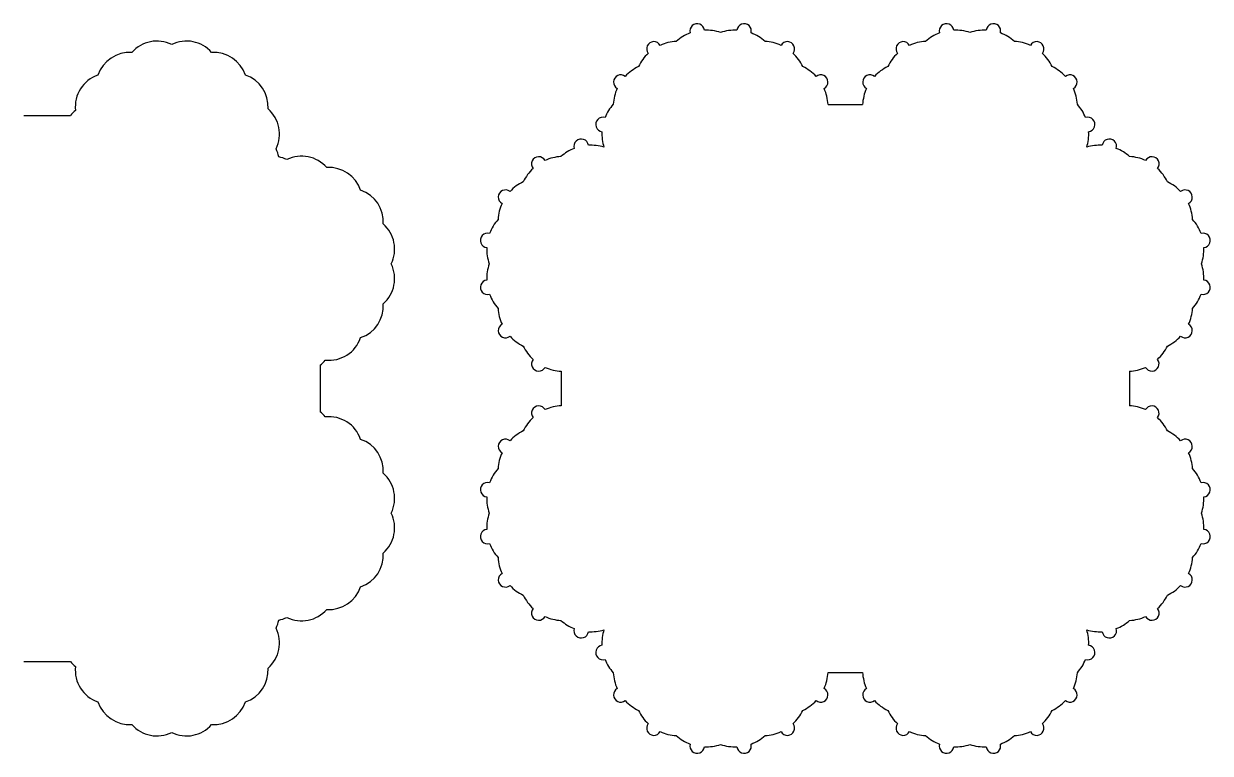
# Model space of a CAD drawing. Extents: x 464 to 1088, y 6 to 205.
# Drawn here: x 764.1 to 1087.9, y 5.8 to 205 of the extents above; entities that cross this region are included whole.
import ezdxf

# ---------------------------------------------------------------- set-up
doc = ezdxf.new("R2010")
doc.units = 0
doc.layers.get('0').update_dxf_attribs({"linetype": 'CONTINUOUS'})

msp = doc.modelspace()

# ---------------------------------------------------------------- linework, layer by layer
for p, q in [((983.571432, 182.952312), (993.003017, 182.952312)), ((764.093538, 179.952312), (776.819944, 179.952312)), ((844.971259, 111.800997), (844.971259, 99.074591)), ((910.772706, 110.153587), (910.772706, 100.722002)), ((1065.801743, 110.153587), (1065.801743, 100.722002)), ((764.093538, 30.923276), (776.819944, 30.923276)), ((983.571432, 27.923276), (993.003017, 27.923276))]:
    msp.add_line(p, q)
for centre, radius, start, end in [((947.86853, 203.055361), 1.97169, 6.595736, 195.904264), ((960.665952, 203.055361), 1.97169, 344.095736, 173.404264), ((1015.908497, 203.055361), 1.97169, 6.595736, 195.904264), ((1028.705919, 203.055361), 1.97169, 344.095736, 173.404264), ((950.238778, 191.139318), 12.149492, 110.558528, 131.864374), ((950.238778, 191.139318), 12.149492, 70.635626, 91.941472), ((958.295704, 191.139318), 12.149492, 88.058528, 109.364374), ((958.295704, 191.139318), 12.149492, 48.135626, 69.441472), ((1018.278745, 191.139318), 12.149492, 110.558528, 131.864374), ((1018.278745, 191.139318), 12.149492, 70.635626, 91.941472), ((1026.335671, 191.139318), 12.149492, 88.058528, 109.364374), ((1026.335671, 191.139318), 12.149492, 48.135626, 69.441472), ((800.448262, 191.139318), 9.149492, 63.877385, 138.622615), ((808.505187, 191.139318), 9.149492, 41.377385, 116.122615), ((936.045254, 198.158), 1.97169, 29.095736, 218.404264), ((942.79515, 188.056066), 12.149492, 93.135626, 114.441472), ((965.739332, 188.056066), 12.149492, 65.558528, 86.864374), ((972.489228, 198.158), 1.97169, 321.595736, 150.904264), ((1004.085221, 198.158), 1.97169, 29.095736, 218.404264), ((1010.835117, 188.056066), 12.149492, 93.135626, 114.441472), ((1033.779299, 188.056066), 12.149492, 65.558528, 86.864374), ((1040.529195, 198.158), 1.97169, 321.595736, 150.904264), ((793.004633, 188.056066), 9.149492, 86.377385, 161.122615), ((815.948815, 188.056066), 9.149492, 18.877385, 93.622615), ((942.79515, 188.056066), 12.149492, 133.058528, 154.364374), ((965.739332, 188.056066), 12.149492, 25.635626, 46.941472), ((1010.835117, 188.056066), 12.149492, 133.058528, 154.364374), ((1033.779299, 188.056066), 12.149492, 25.635626, 46.941472), ((926.99611, 189.108856), 1.97169, 51.595736, 240.904264), ((937.098044, 182.35896), 12.149492, 115.635626, 136.941472), ((971.436438, 182.35896), 12.149492, 42.890366, 64.364374), ((981.558139, 189.079178), 1.97169, 298.927575, 128.236103), ((995.01631, 189.079178), 1.97169, 51.763897, 241.072425), ((1005.138011, 182.35896), 12.149492, 115.635626, 137.109634), ((1039.476405, 182.35896), 12.149492, 43.058528, 64.364374), ((1049.578339, 189.108856), 1.97169, 299.095736, 128.404264), ((787.307527, 182.35896), 9.149492, 108.877385, 186.274576), ((821.645921, 182.35896), 9.149492, 356.377385, 71.122615), ((937.098044, 182.35896), 12.149492, 155.558528, 176.864374), ((971.436438, 182.35896), 12.149492, 2.799304, 24.273311), ((1005.138011, 182.35896), 12.149492, 155.726689, 177.200696), ((1039.476405, 182.35896), 12.149492, 3.135626, 24.441472), ((783.447823, 174.782276), 8.405835, 128.519364, 142.044207), ((824.729173, 174.915332), 9.149492, 333.877385, 48.622615), ((934.014792, 174.915332), 12.149492, 138.135626, 158.381666), ((1042.559657, 174.915332), 12.149492, 21.618334, 41.864374), ((922.144628, 177.505574), 1.97169, 73.035929, 262.344457), ((1054.429821, 177.505574), 1.97169, 277.655543, 106.964071), ((934.014792, 174.915332), 12.149492, 176.998721, 197.24476), ((1042.559657, 174.915332), 12.149492, 342.75524, 3.001279), ((916.219445, 171.580391), 1.97169, 7.655543, 196.964071), ((918.809687, 159.710227), 12.149492, 72.75524, 93.001279), ((1057.764762, 159.710227), 12.149492, 86.998721, 107.24476), ((1060.355004, 171.580391), 1.97169, 343.035929, 172.344457), ((824.729173, 166.858407), 9.149492, 11.465574, 26.122615), ((831.877353, 159.710227), 9.149492, 63.877385, 78.534426), ((839.934278, 159.710227), 9.149492, 41.377385, 116.122615), ((904.616163, 166.728908), 1.97169, 29.095736, 218.404264), ((911.366059, 156.626975), 12.149492, 93.135626, 114.441472), ((918.809687, 159.710227), 12.149492, 111.618334, 131.864374), ((1057.764762, 159.710227), 12.149492, 48.135626, 68.381666), ((1065.20839, 156.626975), 12.149492, 65.558528, 86.864374), ((1071.958286, 166.728908), 1.97169, 321.595736, 150.904264), ((847.377906, 156.626975), 9.149492, 18.877385, 93.622615), ((911.366059, 156.626975), 12.149492, 133.058528, 154.364374), ((1065.20839, 156.626975), 12.149492, 25.635626, 46.941472), ((853.075013, 150.929869), 9.149492, 356.377385, 71.122615), ((895.567019, 157.679765), 1.97169, 51.595736, 240.904264), ((905.668953, 150.929869), 12.149492, 115.635626, 136.941472), ((1070.905496, 150.929869), 12.149492, 43.058528, 64.364374), ((1081.00743, 157.679765), 1.97169, 299.095736, 128.404264), ((905.668953, 150.929869), 12.149492, 155.558528, 176.864374), ((1070.905496, 150.929869), 12.149492, 3.135626, 24.441472), ((856.158264, 143.486241), 9.149492, 333.877385, 48.622615), ((902.585701, 143.486241), 12.149492, 138.135626, 159.441472), ((1073.988748, 143.486241), 12.149492, 20.558528, 41.864374), ((890.669658, 145.856489), 1.97169, 74.095736, 263.404264), ((1085.904791, 145.856489), 1.97169, 276.595736, 105.904264), ((902.585701, 143.486241), 12.149492, 178.058528, 199.364374), ((1073.988748, 143.486241), 12.149492, 340.635626, 1.941472), ((856.158264, 135.429315), 9.149492, 311.377385, 26.122615), ((902.585701, 135.429315), 12.149492, 160.635626, 181.941472), ((1073.988748, 135.429315), 12.149492, 358.058528, 19.364374), ((890.669658, 133.059067), 1.97169, 96.595736, 285.904264), ((1085.904791, 133.059067), 1.97169, 254.095736, 83.404264), ((902.585701, 135.429315), 12.149492, 200.558528, 221.864374), ((1073.988748, 135.429315), 12.149492, 318.135626, 339.441472), ((853.075013, 127.985687), 9.149492, 288.877385, 3.622615), ((905.668953, 127.985687), 12.149492, 183.135626, 204.441472), ((1070.905496, 127.985687), 12.149492, 335.558528, 356.864374), ((895.567019, 121.235791), 1.97169, 119.095736, 308.404264), ((1081.00743, 121.235791), 1.97169, 231.595736, 60.904264), ((847.377906, 122.288581), 9.149492, 263.725424, 341.122615), ((905.668953, 127.985687), 12.149492, 223.058528, 244.364374), ((911.366059, 122.288581), 12.149492, 205.635626, 227.109634), ((1065.20839, 122.288581), 12.149492, 312.890366, 334.364374), ((1070.905496, 127.985687), 12.149492, 295.635626, 316.941472), ((904.645841, 112.16688), 1.97169, 141.763897, 331.072425), ((1071.928608, 112.16688), 1.97169, 208.927575, 38.236103), ((839.801222, 118.428877), 8.405835, 307.955793, 321.480636), ((911.366059, 122.288581), 12.149492, 245.726689, 267.200696), ((1065.20839, 122.288581), 12.149492, 272.799304, 294.273311), ((904.645841, 98.708709), 1.97169, 28.927575, 218.236103), ((911.366059, 88.587008), 12.149492, 92.799304, 114.273311), ((1065.20839, 88.587008), 12.149492, 65.726689, 87.200696), ((1071.928608, 98.708709), 1.97169, 321.763897, 151.072425), ((839.801222, 92.446712), 8.405835, 38.519364, 52.044207), ((847.377906, 88.587008), 9.149492, 18.877385, 96.274576), ((911.366059, 88.587008), 12.149492, 132.890366, 154.364374), ((1065.20839, 88.587008), 12.149492, 25.635626, 47.109634), ((853.075013, 82.889902), 9.149492, 356.377385, 71.122615), ((895.567019, 89.639798), 1.97169, 51.595736, 240.904264), ((905.668953, 82.889902), 12.149492, 115.635626, 136.941472), ((1070.905496, 82.889902), 12.149492, 43.058528, 64.364374), ((1081.00743, 89.639798), 1.97169, 299.095736, 128.404264), ((905.668953, 82.889902), 12.149492, 155.558528, 176.864374), ((1070.905496, 82.889902), 12.149492, 3.135626, 24.441472), ((856.158264, 75.446273), 9.149492, 333.877385, 48.622615), ((902.585701, 75.446273), 12.149492, 138.135626, 159.441472), ((1073.988748, 75.446273), 12.149492, 20.558528, 41.864374), ((890.669658, 77.816522), 1.97169, 74.095736, 263.404264), ((1085.904791, 77.816522), 1.97169, 276.595736, 105.904264), ((902.585701, 75.446273), 12.149492, 178.058528, 199.364374), ((1073.988748, 75.446273), 12.149492, 340.635626, 1.941472), ((856.158264, 67.389348), 9.149492, 311.377385, 26.122615), ((902.585701, 67.389348), 12.149492, 160.635626, 181.941472), ((1073.988748, 67.389348), 12.149492, 358.058528, 19.364374), ((890.669658, 65.0191), 1.97169, 96.595736, 285.904264), ((1085.904791, 65.0191), 1.97169, 254.095736, 83.404264), ((902.585701, 67.389348), 12.149492, 200.558528, 221.864374), ((1073.988748, 67.389348), 12.149492, 318.135626, 339.441472), ((853.075013, 59.94572), 9.149492, 288.877385, 3.622615), ((905.668953, 59.94572), 12.149492, 183.135626, 204.441472), ((1070.905496, 59.94572), 12.149492, 335.558528, 356.864374), ((895.567019, 53.195824), 1.97169, 119.095736, 308.404264), ((1081.00743, 53.195824), 1.97169, 231.595736, 60.904264), ((847.377906, 54.248614), 9.149492, 266.377385, 341.122615), ((905.668953, 59.94572), 12.149492, 223.058528, 244.364374), ((911.366059, 54.248614), 12.149492, 205.635626, 226.941472), ((1065.20839, 54.248614), 12.149492, 313.058528, 334.364374), ((1070.905496, 59.94572), 12.149492, 295.635626, 316.941472), ((904.616163, 44.14668), 1.97169, 141.595736, 330.904264), ((1071.958286, 44.14668), 1.97169, 209.095736, 38.404264), ((824.729173, 44.017182), 9.149492, 333.877385, 348.534426), ((831.877353, 51.165362), 9.149492, 281.465574, 296.122615), ((839.934278, 51.165362), 9.149492, 243.877385, 318.622615), ((911.366059, 54.248614), 12.149492, 245.558528, 266.864374), ((918.809687, 51.165362), 12.149492, 228.135626, 248.381666), ((1057.764762, 51.165362), 12.149492, 291.618334, 311.864374), ((1065.20839, 54.248614), 12.149492, 273.135626, 294.441472), ((824.729173, 35.960257), 9.149492, 311.377385, 26.122615), ((916.219445, 39.295198), 1.97169, 163.035929, 352.344457), ((918.809687, 51.165362), 12.149492, 266.998721, 287.24476), ((934.014792, 35.960257), 12.149492, 162.75524, 183.001279), ((1042.559657, 35.960257), 12.149492, 356.998721, 17.24476), ((1057.764762, 51.165362), 12.149492, 252.75524, 273.001279), ((1060.355004, 39.295198), 1.97169, 187.655543, 16.964071), ((922.144628, 33.370014), 1.97169, 97.655543, 286.964071), ((1054.429821, 33.370014), 1.97169, 253.035929, 82.344457), ((783.447823, 36.093313), 8.405835, 217.955793, 231.480636), ((787.307527, 28.516629), 9.149492, 173.725424, 251.122615), ((934.014792, 35.960257), 12.149492, 201.618334, 221.864374), ((1042.559657, 35.960257), 12.149492, 318.135626, 338.381666), ((821.645921, 28.516629), 9.149492, 288.877385, 3.622615), ((937.098044, 28.516629), 12.149492, 183.135626, 204.441472), ((971.436438, 28.516629), 12.149492, 335.726689, 357.200696), ((1005.138011, 28.516629), 12.149492, 182.799304, 204.273311), ((1039.476405, 28.516629), 12.149492, 335.558528, 356.864374), ((926.99611, 21.766733), 1.97169, 119.095736, 308.404264), ((981.558139, 21.796411), 1.97169, 231.763897, 61.072425), ((995.01631, 21.796411), 1.97169, 118.927575, 308.236103), ((1049.578339, 21.766733), 1.97169, 231.595736, 60.904264), ((793.004633, 22.819523), 9.149492, 198.877385, 273.622615), ((815.948815, 22.819523), 9.149492, 266.377385, 341.122615), ((937.098044, 28.516629), 12.149492, 223.058528, 244.364374), ((971.436438, 28.516629), 12.149492, 295.635626, 317.109634), ((1005.138011, 28.516629), 12.149492, 222.890366, 244.364374), ((1039.476405, 28.516629), 12.149492, 295.635626, 316.941472), ((942.79515, 22.819523), 12.149492, 205.635626, 226.941472), ((965.739332, 22.819523), 12.149492, 313.058528, 334.364374), ((1010.835117, 22.819523), 12.149492, 205.635626, 226.941472), ((1033.779299, 22.819523), 12.149492, 313.058528, 334.364374), ((800.448262, 19.736271), 9.149492, 221.377385, 296.122615), ((808.505187, 19.736271), 9.149492, 243.877385, 318.622615), ((936.045254, 12.717589), 1.97169, 141.595736, 330.904264), ((972.489228, 12.717589), 1.97169, 209.095736, 38.404264), ((1004.085221, 12.717589), 1.97169, 141.595736, 330.904264), ((1040.529195, 12.717589), 1.97169, 209.095736, 38.404264), ((942.79515, 22.819523), 12.149492, 245.558528, 266.864374), ((950.238778, 19.736271), 12.149492, 228.135626, 249.441472), ((958.295704, 19.736271), 12.149492, 290.558528, 311.864374), ((965.739332, 22.819523), 12.149492, 273.135626, 294.441472), ((1010.835117, 22.819523), 12.149492, 245.558528, 266.864374), ((1018.278745, 19.736271), 12.149492, 228.135626, 249.441472), ((1026.335671, 19.736271), 12.149492, 290.558528, 311.864374), ((1033.779299, 22.819523), 12.149492, 273.135626, 294.441472), ((947.86853, 7.820228), 1.97169, 164.095736, 353.404264), ((950.238778, 19.736271), 12.149492, 268.058528, 289.364374), ((958.295704, 19.736271), 12.149492, 250.635626, 271.941472), ((960.665952, 7.820228), 1.97169, 186.595736, 15.904264), ((1015.908497, 7.820228), 1.97169, 164.095736, 353.404264), ((1018.278745, 19.736271), 12.149492, 268.058528, 289.364374), ((1026.335671, 19.736271), 12.149492, 250.635626, 271.941472), ((1028.705919, 7.820228), 1.97169, 186.595736, 15.904264)]:
    msp.add_arc(centre, radius, start, end)

doc.saveas('drawing.dxf')
